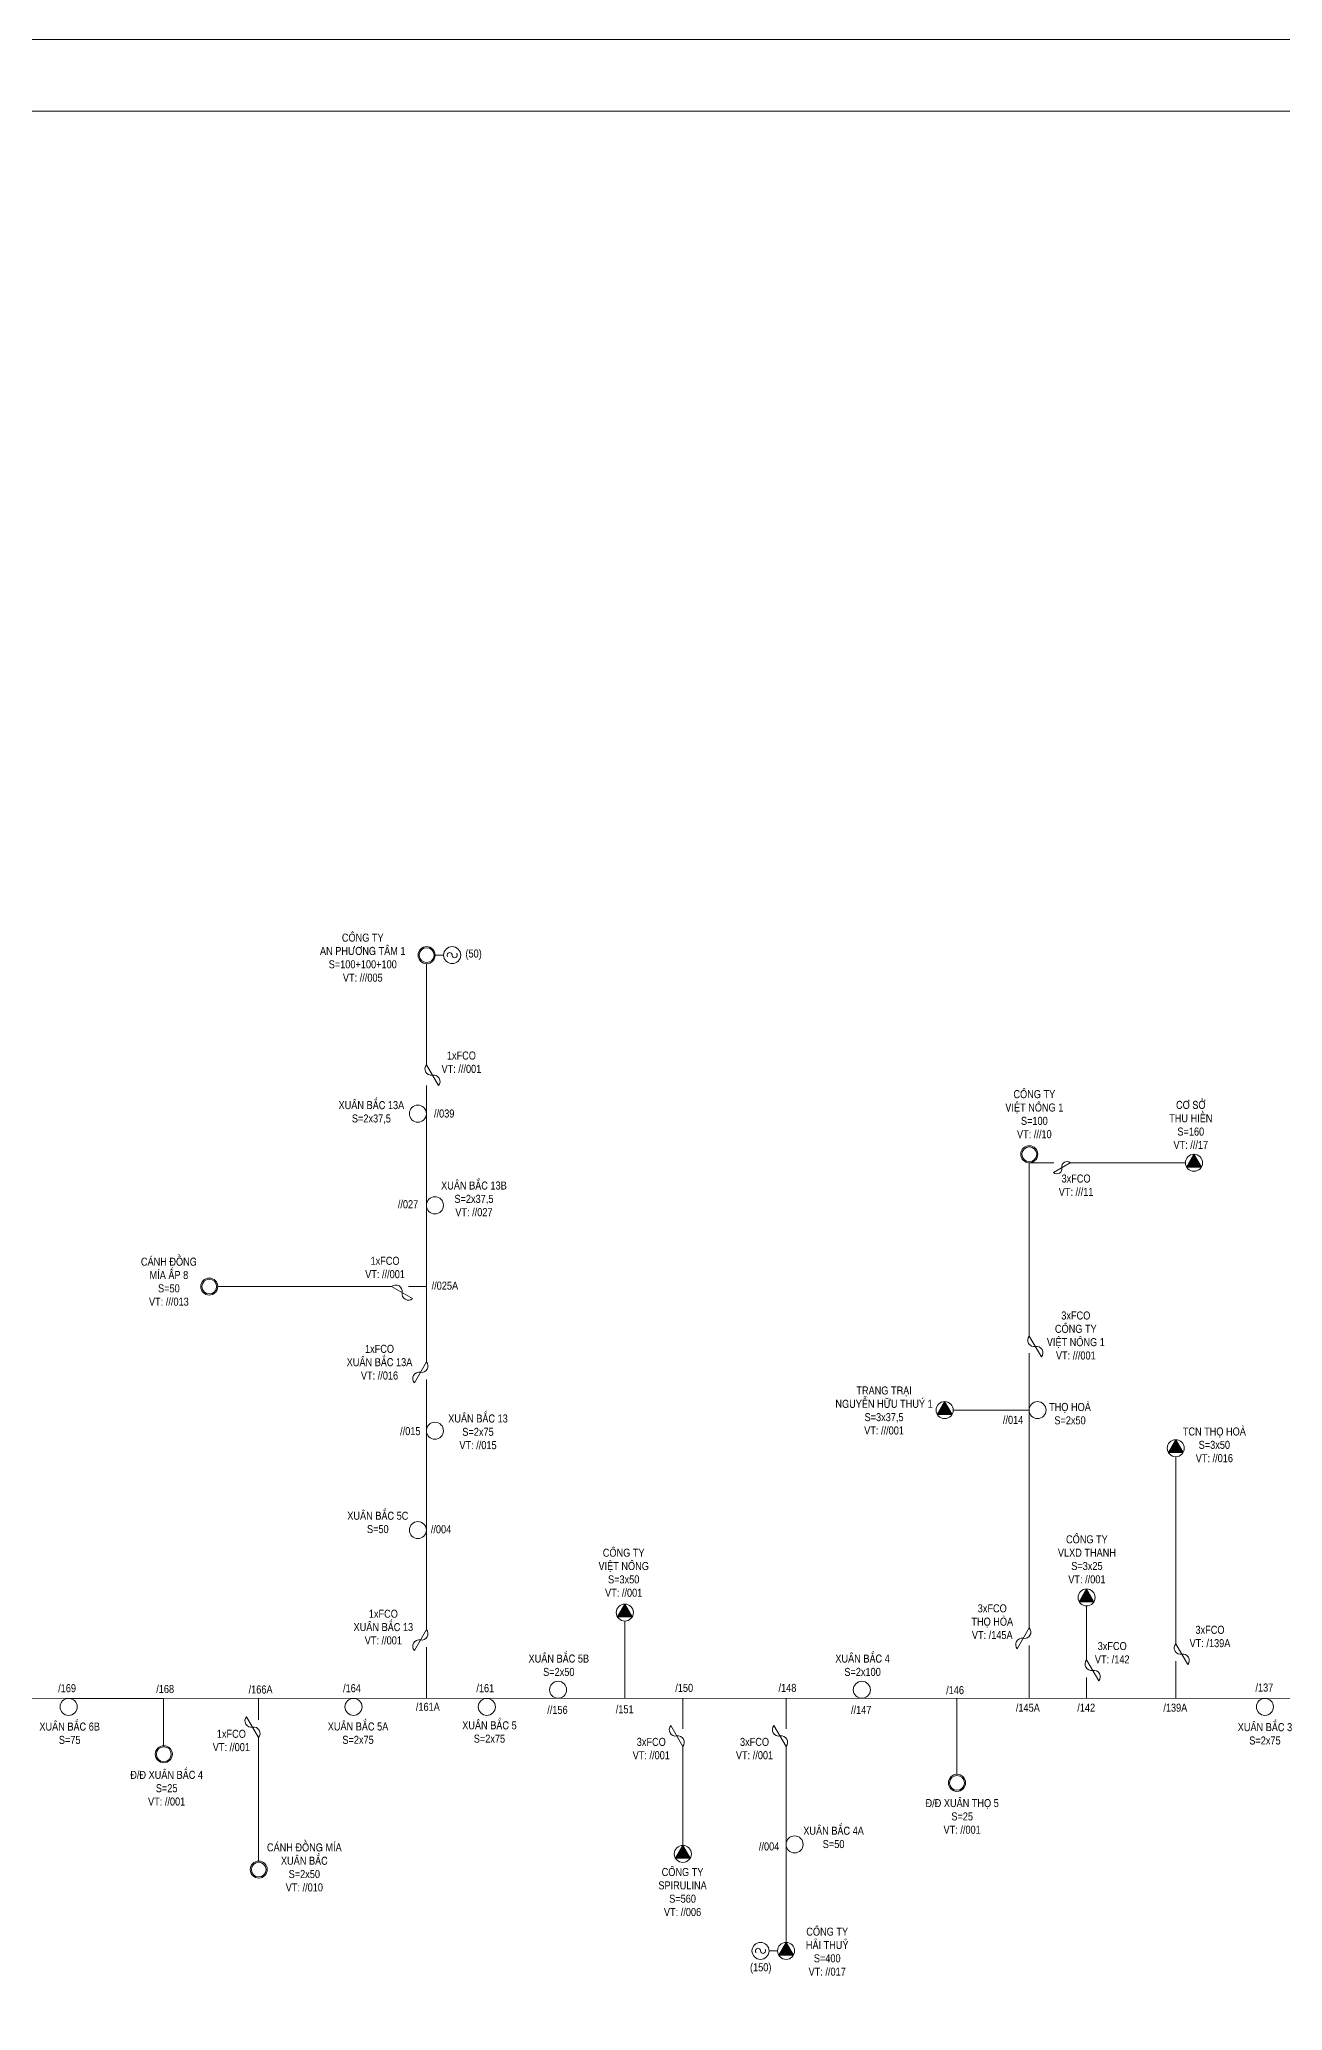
# Model space of a CAD drawing. Header units: inches. Extents: x 3694 to 9715, y -885 to 919.
# Drawn here: x 4898 to 5225, y 399 to 919 of the extents above; entities that cross this region are included whole.
import ezdxf

# ---------------------------------------------------------------- set-up
doc = ezdxf.new("R2010")
doc.units = ezdxf.units.IN
doc.header["$LTSCALE"] = 0.2
doc.header["$MEASUREMENT"] = 0
doc.layers.get('0').update_dxf_attribs({"lineweight": 5})
for name, color, linetype, lineweight in [('Khung', 7, 'Continuous', 13), ('TBA', 5, 'Continuous', 9), ('Text', 7, 'Continuous', 9), ('Thiet bi', 3, 'Continuous', 9), ('Tuyen 480', 1, 'Continuous', 13)]:
    doc.layers.add(name, color=color, linetype=linetype, lineweight=lineweight)
doc.styles.add('V-H-C', font='VHELVCN_0.TTF')

# ---------------------------------------------------------------- blocks, each defined once
blk = doc.blocks.new('TBA 1P')
at = {"color": 0}
blk.add_circle((0, 0.8), 0.8, dxfattribs=at)
blk = doc.blocks.new('FCO')
at = {"color": 0}
blk.add_lwpolyline([(0, 0, 0.707499), (0.8, 0.8, -0.707499), (1.6, 1.6, -5.301682)], format="xyb", dxfattribs=at)
blk.add_lwpolyline([(0, 0), (1.6, 1.6)], dxfattribs=at)
blk = doc.blocks.new('TBA 3P')
at = {"color": 0}
blk.add_lwpolyline([(0, 1.6, 0, 1.39, 0), (0, 0.4, 0, 0, 0)], format="xyseb", dxfattribs=at)
blk.add_lwpolyline([(-0.69, 0.4), (0.69, 0.4), (0, 1.6)], close=True, dxfattribs=at)
blk.add_circle((0, 0.8), 0.8, dxfattribs=at)

msp = doc.modelspace()

# ---------------------------------------------------------------- linework, layer by layer
at = {"layer": 'Khung'}
for points in [[(3694.32, 918.53), (3694.32, -841.47), (6724.32, -841.47), (6724.32, 918.53)], [(3713.26, 899.59), (3713.26, -822.54), (6705.39, -822.54), (6705.39, 899.59)]]:
    msp.add_lwpolyline(points, close=True, dxfattribs=at)
at = {"layer": 'TBA', "color": 1, "const_width": 0.144, "elevation": -0.98}
msp.add_lwpolyline([(5158.18, 557.52, 1), (5158.33, 557.52, 1), (5158.18, 557.52, 2.414214)], format="xyb", dxfattribs=at)
at = {"layer": 'TBA', "color": 1}
for centre, radius in [((4999.59, 677.35, -0.98), 2.25), ((4999.59, 677.35, -0.98), 1.95), ((5158.25, 624.91, -0.98), 2.25), ((5158.25, 624.91, -0.98), 1.95), ((4942.37, 590.06, -0.98), 2.25), ((4942.37, 590.06, -0.98), 1.95), ((4930.4, 466.89, -0.98), 2.25), ((4930.4, 466.89, -0.98), 1.95), ((5139.22, 459.35, -0.98), 2.25), ((5139.22, 459.35, -0.98), 1.95), ((4955.4, 436.51, -0.98), 2.25), ((4955.4, 436.51, -0.98), 1.95)]:
    msp.add_circle(centre, radius, dxfattribs=at)
at = {"layer": 'Text', "color": 1, "linetype": 'Continuous', "elevation": -0.98}
msp.add_lwpolyline([(4955.35, 471.26), (4955.35, 438.76), (4955.35, 438.76)], dxfattribs=at)
at = {"layer": 'Thiet bi', "color": 1}
for p, q in [((5001.83, 677.35, -0.98), (5004.07, 677.35, -0.98)), ((5089.75, 415.1, -0.98), (5091.98, 415.1, -0.98))]:
    msp.add_line(p, q, dxfattribs=at)
for centre, start, end in [((5005.64, 677.35, -0.98), 0, 218.6621), ((5006.98, 677.35, -0.98), 180, 38.6621), ((5086.83, 415.1, -0.98), 0, 218.6621), ((5088.17, 415.1, -0.98), 180, 38.6621)]:
    msp.add_arc(centre, 0.669, start, end, dxfattribs=at)
at = {"layer": 'Tuyen 480'}
for p, q in [((5158.18, 557.52, -0.98), (5138.21, 557.52, -0.98)), ((5067.04, 468.94, -0.98), (5067.04, 442.88, -0.98)), ((5094.22, 468.94, -0.98), (5094.22, 417.34, -0.98))]:
    msp.add_line(p, q, dxfattribs=at)
at = {"layer": 'Tuyen 480', "elevation": -0.98}
for points in [[(4999.54, 648.5), (4999.54, 675.11)], [(4999.54, 570.23), (4999.54, 643.02)], [(5158.25, 577.03), (5158.25, 622.66)], [(5158.25, 622.66), (5164.72, 622.66)], [(5169.03, 622.66), (5199.36, 622.66)], [(4990.39, 590.06), (4944.62, 590.06)], [(4999.54, 590.06), (4994.82, 590.06)], [(5158.25, 500.18), (5158.25, 572.51)], [(4999.54, 552.09), (4999.54, 565.58)], [(4999.54, 499.74), (4999.54, 552.09)], [(5196.8, 496), (5196.8, 545.24)], [(5173.34, 491.72), (5173.34, 505.93)], [(5051.77, 481.61), (5051.77, 501.95)], [(4999.54, 481.61), (4999.54, 495.1)], [(5158.25, 481.61), (5158.25, 495.53)], [(5196.8, 481.61), (5196.8, 491.36)], [(5173.34, 481.61), (5173.34, 487.08)], [(5345.49, 481.61), (4860.24, 481.62)], [(4905.35, 481.61), (4930.35, 481.61), (4930.35, 470.6)], [(4905.35, 481.61), (4930.35, 481.61), (4930.35, 470.6)], [(4930.35, 481.61), (4930.35, 469.14)], [(4955.35, 481.61), (4955.35, 475.91)], [(5067.04, 481.61), (5067.04, 473.58)], [(5094.22, 481.61), (5094.22, 473.58)], [(5139.16, 481.61), (5139.16, 461.59)]]:
    msp.add_lwpolyline(points, dxfattribs=at)

# ---------------------------------------------------------------- block references
at = {"layer": 'TBA', "color": 1, "xscale": 2.809729812779551, "yscale": 2.809729812779551, "zscale": 2.809729812779032, "rotation": 90}
for p in [(4999.54, 635.6, -0.98), (5004.03, 611.45, -0.98), (5162.68, 557.52, -0.98), (5004.03, 552.09, -0.98), (4999.54, 525.92, -0.98), (5036.44, 483.86, -0.98), (5116.41, 483.86, -0.98), (4907.6, 479.36, -0.98), (4982.6, 479.36, -0.98), (5017.69, 479.36, -0.98), (5222.54, 479.36, -0.98), (5098.72, 443.14, -0.98)]:
    msp.add_blockref('TBA 1P', p, dxfattribs=at)
at = {"layer": 'TBA', "color": 1, "yscale": 2.809729812779551, "zscale": 2.809729812779032}
for p, xscale in [((5201.61, 620.41, -0.98), 2.809729812779551), ((5135.97, 555.27, -0.98), 2.809729812779551), ((5196.8, 545.24, -0.98), 2.809729812779551), ((5173.34, 505.93, -0.98), 2.809729812779551), ((5051.77, 501.95, -0.98), 2.809729812779551), ((5067.04, 438.39, -0.98), -2.809729812779551), ((5094.22, 412.85, -0.98), -2.809729812779551)]:
    msp.add_blockref('TBA 3P', p, dxfattribs=dict(at, xscale=xscale))
at = {"layer": 'Thiet bi', "color": 1, "xscale": 2.809729812779551, "yscale": 2.809729812779551, "zscale": 2.809729812779032}
for p in [(5006.31, 675.11, -0.98), (5087.5, 412.85, -0.98)]:
    msp.add_blockref('TBA 1P', p, dxfattribs=at)
at = {"layer": 'Thiet bi', "color": 1}
for p, xscale, yscale, zscale, rotation in [((4999.54, 648.5, -0.98), 2.809729812778733, 2.809729812779551, 2.809729812779032, 254.9999999999864), ((5169.03, 622.66, -0.98), 2.247783850223838, 2.247783850223641, 2.247783850223226, 165.3051536122489), ((4990.39, 590.06, -0.98), -2.809729812780019, 2.809729812779551, 2.809729812779032, 194.9999999999681), ((5158.25, 577.03, -0.98), 2.809729812778733, 2.809729812779551, 2.809729812779032, 254.9999999999864), ((4999.54, 570.23, -0.98), -2.809729812778733, 2.809729812779551, 2.809729812779032, 105.0000000000136), ((4999.54, 499.74, -0.98), -2.809729812778733, 2.809729812779551, 2.809729812779032, 105.0000000000136), ((5158.25, 500.18, -0.98), -2.809729812778732, 2.809729812779551, 2.809729812779032, 105.0000000000136), ((5196.8, 496, -0.98), 2.809729812778733, 2.809729812779551, 2.809729812779032, 254.9999999999864), ((5173.34, 491.72, -0.98), 2.809729812778733, 2.809729812779551, 2.809729812779032, 254.9999999999864), ((4955.35, 471.26, -0.98), 2.809729812778733, 2.809729812779551, 2.809729812779032, 74.99999999998644), ((5067.04, 468.94, -0.98), 2.809729812778733, 2.809729812779551, 2.809729812779032, 74.99999999998644), ((5094.22, 468.94, -0.98), 2.809729812778733, 2.809729812779551, 2.809729812779032, 74.99999999998644)]:
    msp.add_blockref('FCO', p, dxfattribs=dict(at, xscale=xscale, yscale=yscale, zscale=zscale, rotation=rotation))

# ---------------------------------------------------------------- texts
at = {"layer": 'Text', "width": 28.1807, "attachment_point": 5, "style": 'V-H-C'}
for s, insert, char_height in [('COÂNG TY\\PAN PHÖÔNG TAÂM 1\\PS=100+100+100\\PVT: ///005', (4982.78, 676.68, -0.98), 2.1073), ('(50)', (5011.96, 677.46, -0.98), 2.107), ('1xFCO\\PVT: ///001', (5008.75, 649.14, -0.98), 2.107), ('XUAÂN BAÉC 13A\\PS=2x37,5', (4985.05, 635.9, -0.98), 2.1073), ('COÂNG TY\\PVIEÄT NOÂNG 1\\PS=100\\PVT: ///10', (5159.58, 635.45, -0.98), 2.1073), ('CÔ SÔÛ\\PTHU HIEÀN\\PS=160\\PVT: ///17', (5200.77, 632.62, -0.98), 2.107), ('//039', (5004.22, 635.63, -0.98), 2.107), ('XUAÂN BAÉC 13B\\PS=2x37,5\\PVT: //027', (5012.05, 613.15, -0.98), 2.1073), ('3xFCO\\PVT: ///11', (5170.57, 616.74, -0.98), 2.107), ('//027', (4994.7, 611.73, -0.98), 2.107), ('CAÙNH ÑOÀNG\\PMÍA AÁP 8\\PS=50\\PVT: ///013', (4931.74, 591.33, -0.98), 2.1073), ('1xFCO\\PVT: ///001', (4988.65, 595.07, -0.98), 2.107), ('//025A', (5004.4, 590.29, -0.98), 2.107), ('3xFCO\\PCOÂNG TY\\PVIEÄT NOÂNG 1\\PVT: ///001', (5170.5, 577.16, -0.98), 2.1073), ('1xFCO\\PXUAÂN BAÉC 13A\\PVT: //016', (4987.19, 570.13, -0.98), 2.1073), ('TRANG TRAÏI\\PNGUYEÃN HÖÕU THUYÙ 1\\PS=3x37,5\\PVT: ///001', (5120.02, 557.41, -0.98), 2.1073), ('XUAÂN BAÉC 13\\PS=2x75\\PVT: //015', (5013.12, 551.79, -0.98), 2.1073), ('//014', (5153.99, 554.94, -0.98), 2.107), ('THOÏ HOAØ\\PS=2x50', (5168.97, 556.57, -0.98), 2.107), ('//015', (4995.3, 551.98, -0.98), 2.107), ('TCN THOÏ HOAØ\\PS=3x50\\PVT: //016', (5206.97, 548.36, -0.98), 2.1073), ('XUAÂN BAÉC 5C\\PS=50', (4986.75, 527.93, -0.98), 2.1073), ('//004', (5003.38, 526.12, -0.98), 2.107), ('COÂNG TY\\PVLXD THANH\\PS=3x25\\PVT: //001', (5173.42, 518.21, -0.98), 2.107), ('COÂNG TY\\PVIEÄT NOÂNG\\PS=3x50\\PVT: //001', (5051.47, 514.68, -0.98), 2.1073), ('1xFCO\\PXUAÂN BAÉC 13\\PVT: //001', (4988.2, 500.37, -0.98), 2.1073), ('3xFCO\\PTHOÏ HOØA\\PVT: /145A', (5148.5, 501.79, -0.98), 2.107), ('3xFCO\\PVT: /139A', (5205.82, 497.89, -0.98), 2.107), ('XUAÂN BAÉC 5B\\PS=2x50', (5034.39, 490.31, -0.98), 2.1073), ('XUAÂN BAÉC 4\\PS=2x100', (5114.36, 490.31, -0.98), 2.1073), ('3xFCO\\PVT: /142', (5180.08, 493.61, -0.98), 2.107), ('/169', (4904.94, 484.27, -0.98), 2.107), ('/168', (4930.76, 484.05, -0.98), 2.107), ('/166A', (4955.89, 483.93, -0.98), 2.107), ('/164', (4979.94, 484.27, -0.98), 2.107), ('/161', (5015.03, 484.27, -0.98), 2.107), ('/150', (5067.4, 484.35, -0.98), 2.107), ('/148', (5094.58, 484.35, -0.98), 2.107), ('/146', (5138.71, 483.75, -0.98), 2.107), ('/137', (5220.13, 484.43, -0.98), 2.107), ('/161A', (4999.91, 479.36, -0.98), 2.107), ('//156', (5034.03, 478.55, -0.98), 2.107), ('/151', (5051.74, 478.72, -0.98), 2.107), ('//147', (5114, 478.55, -0.98), 2.107), ('/145A', (5157.87, 479.13, -0.98), 2.107), ('/142', (5173.23, 479.14, -0.98), 2.107), ('/139A', (5196.69, 479.14, -0.98), 2.107), ('XUAÂN BAÉC 6B\\PS=75', (4905.62, 472.4, -0.98), 2.1073), ('1xFCO\\PVT: //001', (4948.19, 470.5, -0.98), 2.107), ('XUAÂN BAÉC 5A\\PS=2x75', (4981.54, 472.43, -0.98), 2.1073), ('XUAÂN BAÉC 5\\PS=2x75', (5016.13, 472.73, -0.98), 2.1073), ('XUAÂN BAÉC 3\\PS=2x75', (5220.29, 472.25, -0.98), 2.1073), ('3xFCO\\PVT: //001', (5058.74, 468.37, -0.98), 2.107), ('3xFCO\\PVT: //001', (5085.92, 468.37, -0.98), 2.107), ('Ñ/Ñ XUAÂN BAÉC 4\\PS=25\\PVT: //001', (4931.15, 457.93, -0.98), 2.1073), ('Ñ/Ñ XUAÂN THOÏ 5\\PS=25\\PVT: //001', (5140.58, 450.5, -0.98), 2.1073), ('XUAÂN BAÉC 4A\\PS=50', (5106.73, 444.97, -0.98), 2.1073), ('CAÙNH ÑOÀNG MÍA\\PXUAÂN BAÉC\\PS=2x50\\PVT: //010', (4967.4, 437.07, -0.98), 2.1073), ('//004', (5089.75, 442.59, -0.98), 2.107), ('COÂNG TY\\PSPIRULINA\\PS=560\\PVT: //006', (5066.97, 430.58, -0.98), 2.107), ('COÂNG TY\\PHAÛI THUYÛ\\PS=400\\PVT: //017', (5105.05, 414.88, -0.98), 2.107), ('(150)', (5087.55, 410.47, -0.98), 2.107)]:
    msp.add_mtext(s, dxfattribs=dict(at, insert=insert, char_height=char_height))

doc.saveas('drawing.dxf')
